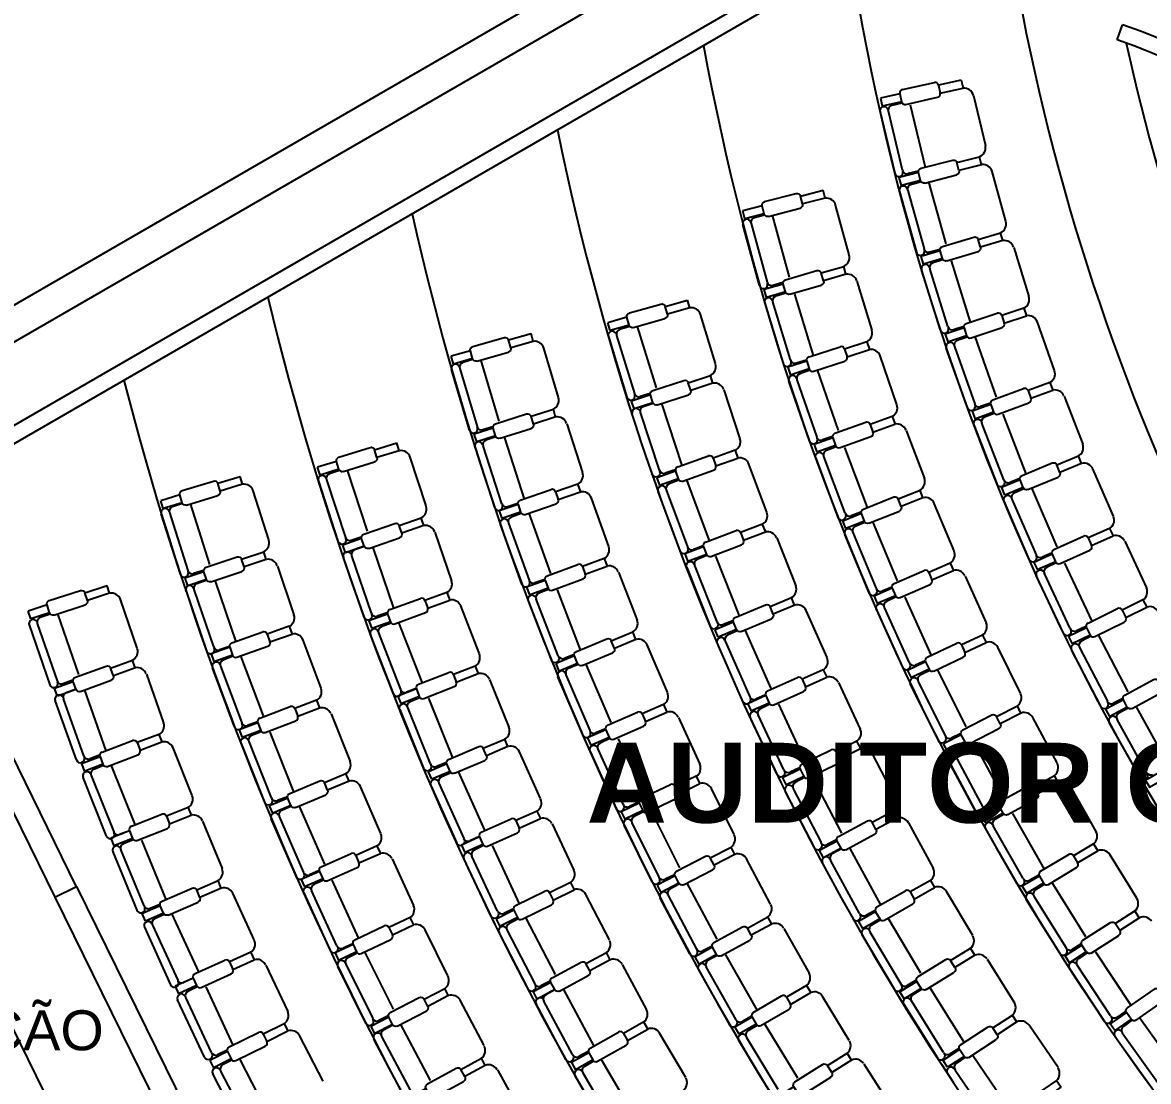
# Model space of a CAD drawing. Header units: millimetres. Extents: x 261 to 423, y 98 to 222.
# Drawn here: x 374.65 to 381.71, y 197.39 to 204.02 of the extents above; entities that cross this region are included whole.
import ezdxf

# ---------------------------------------------------------------- set-up
doc = ezdxf.new("R2010")
doc.units = ezdxf.units.MM
for name, color, linetype in [('Cotas', 1, 'Continuous'), ('Escaleras', 4, 'Continuous'), ('Letreros', 2, 'Continuous'), ('MUEBLES', 8, 'Continuous'), ('Muro-Alto', 6, 'Continuous'), ('MURO-BAJO', 3, 'Continuous')]:
    doc.layers.add(name, color=color, linetype=linetype)
doc.styles.add('Arial-Bold', font='arialbd.ttf')
doc.styles.get("Standard").update_dxf_attribs({"font": 'arial.ttf'})
doc.dimstyles.new('MUSEO', dxfattribs={"dimtxt": 0.35, "dimasz": 0.35, "dimexe": 0.18, "dimexo": 0.058, "dimgap": 0.09, "dimtad": 0, "dimzin": 0, "dimdsep": 46, "dimtxsty": 'Standard', "dimcen": 0.09, "dimclrd": 1, "dimclre": 1, "dimclrt": 2, "dimadec": 0, "dimazin": 0, "dimtm": 1e-09, "dimtfac": 1, "dimtofl": 0, "dimtmove": 0, "dimatfit": 3, "dimfxl": 1, "dimtolj": 1, "dimtzin": 0, "dimarcsym": 0})

# ---------------------------------------------------------------- blocks, each defined once
blk = doc.blocks.new('brazo')
for p, q in [((343.0286, 185.848), (343.0277, 185.7968)), ((343.1529, 185.8458), (343.0286, 185.848)), ((343.1529, 185.8458), (343.1521, 185.7946)), ((343.1753, 185.8674), (343.3801, 185.8639)), ((343.4016, 185.8415), (343.4007, 185.7903)), ((343.5479, 185.839), (343.4016, 185.8415)), ((343.5474, 185.839), (343.5475, 185.7877)), ((343.1521, 185.7946), (343.0269, 185.7968)), ((343.1736, 185.7723), (343.3784, 185.7688)), ((343.4007, 185.7903), (343.5475, 185.7878))]:
    blk.add_line(p, q)
for centre, start, end in [((343.1749, 185.8455), 89.00984, 179.00984), ((343.3797, 185.8419), 359.00984, 89.00984), ((343.174, 185.7943), 179.00984, 269.00984), ((343.3788, 185.7907), 269.00984, 359.00984)]:
    blk.add_arc(centre, 0.0219, start, end)
blk = doc.blocks.new('*D47')
at = {"layer": 'Cotas', "color": 1, "lineweight": -2}
for p, q in [((403.7089, 219.8337), (402.3052, 222.274)), ((402.0915, 221.9434), (383.2192, 211.0874)), ((363.158, 199.5474), (382.0303, 210.4035)), ((364.1686, 197.0887), (362.7649, 199.5289))]:
    blk.add_line(p, q, dxfattribs=at)
at = {"layer": 'Cotas', "color": 1}
for points in [[(402.0624, 221.994), (402.1206, 221.8929), (402.3949, 222.1179)], [(363.1289, 199.598), (363.1871, 199.4969), (362.8546, 199.3729)]]:
    blk.add_solid(points, dxfattribs=at)
at = {"layer": 'DefPoints', "color": 0}
for p in [(402.3949, 222.1179), (403.7378, 219.7834), (364.1975, 197.0384)]:
    blk.add_point(p, dxfattribs=at)
at = {"layer": 'Cotas', "color": 2, "insert": (382.6248, 210.7454), "char_height": 0.35, "attachment_point": 5, "rotation": 29.90908}
blk.add_mtext('\\A1;45.62', dxfattribs=at)
blk = doc.blocks.new('*D49')
at = {"layer": 'Cotas', "color": 1, "lineweight": -2}
for p, q in [((382.6442, 206.315), (381.4905, 208.3206)), ((381.2769, 207.9901), (377.8512, 206.0195)), ((373.2155, 203.3528), (376.6412, 205.3234)), ((373.9761, 201.3287), (372.8223, 203.3343))]:
    blk.add_line(p, q, dxfattribs=at)
at = {"layer": 'Cotas', "color": 1}
for points in [[(381.2478, 208.0406), (381.306, 207.9395), (381.5803, 208.1646)], [(373.1864, 203.4034), (373.2446, 203.3023), (372.9121, 203.1783)]]:
    blk.add_solid(points, dxfattribs=at)
at = {"layer": 'DefPoints', "color": 0}
for p in [(381.5803, 208.1646), (382.6732, 206.2647), (374.005, 201.2784)]:
    blk.add_point(p, dxfattribs=at)
at = {"layer": 'Cotas', "color": 2, "insert": (377.2462, 205.6714), "char_height": 0.35, "attachment_point": 5, "rotation": 29.90908}
blk.add_mtext('\\A1;10.00', dxfattribs=at)

msp = doc.modelspace()

# ---------------------------------------------------------------- linework, layer by layer
for p, q in [((382.6016, 206.0022), (374.2191, 201.1626)), ((382.4673, 206.0401), (374.2534, 201.2979))]:
    msp.add_line(p, q)
at = {"layer": 'Escaleras'}
for radius, start, end in [(13.9429, 187.44161, 220.4409), (14.9429, 189.02553, 223.4908), (13.3429, 192.38841, 220.1281), (15.9429, 190.39707, 222.11913), (16.9429, 191.59705, 220.91904), (17.9429, 192.65628, 219.85971), (18.9429, 193.59851, 218.91739), (19.9429, 194.44236, 218.07346)]:
    msp.add_arc((394.6016, 206.7541), radius, start, end, dxfattribs=at)
at = {"layer": 'MUEBLES'}
for p, q in [((380.6125, 203.5626), (380.6867, 203.2494)), ((380.0275, 203.4616), (380.1188, 203.0763)), ((380.1667, 203.0961), (380.079, 203.4663)), ((380.1637, 203.5162), (380.0997, 203.5007)), ((380.216, 203.5051), (380.3086, 203.1141)), ((380.266, 203.0896), (380.2019, 203.0744)), ((380.8156, 202.7772), (380.7287, 203.0871)), ((380.1996, 202.969), (380.3024, 202.6027)), ((380.2832, 203.0228), (380.2198, 203.005)), ((380.441, 202.6352), (380.3325, 203.0221)), ((380.148, 202.9631), (380.254, 202.5816)), ((379.8337, 202.5666), (379.7483, 202.877)), ((379.2721, 202.3742), (379.167, 202.756)), ((379.2186, 202.7616), (379.3195, 202.3948)), ((379.3025, 202.815), (379.239, 202.7975)), ((379.4583, 202.4266), (379.3517, 202.814)), ((380.4007, 202.6002), (380.3372, 202.5827)), ((380.8644, 202.6118), (380.9596, 202.3043)), ((380.4511, 202.1163), (380.3386, 202.4797)), ((380.4198, 202.5352), (380.357, 202.5154)), ((380.4727, 202.5277), (380.5915, 202.1439)), ((379.8816, 202.401), (379.9753, 202.0931)), ((380.4046, 202.0933), (380.2866, 202.4712)), ((379.4178, 202.3917), (379.3542, 202.3746)), ((379.3041, 202.2636), (379.4194, 201.8847)), ((379.4659, 201.9076), (379.3552, 202.2715)), ((379.4367, 202.3266), (379.3738, 202.3071)), ((379.4896, 202.3188), (379.6065, 201.9344)), ((378.9963, 201.8845), (378.9016, 202.1922)), ((381.1201, 201.8419), (381.0124, 202.1452)), ((378.3242, 202.0537), (378.4398, 201.6749)), ((378.3756, 202.0608), (378.4875, 201.6973)), ((378.4579, 202.1168), (378.395, 202.0974)), ((378.6253, 201.7333), (378.5071, 202.1172)), ((380.5506, 202.1165), (380.4877, 202.097)), ((380.5724, 202.051), (380.5103, 202.029)), ((380.7559, 201.675), (380.6215, 202.0536)), ((378.0122, 201.6732), (377.92, 201.9815)), ((380.5739, 201.6092), (380.4415, 201.9823)), ((380.4925, 201.9917), (380.6198, 201.6332)), ((377.4757, 201.9097), (377.4126, 201.8909)), ((377.6401, 201.5249), (377.5249, 201.9098)), ((379.5655, 201.9072), (379.5025, 201.8881)), ((380.1324, 201.6289), (380.0273, 201.9331)), ((377.455, 201.4683), (377.3415, 201.8477)), ((377.393, 201.8545), (377.502, 201.49)), ((379.5864, 201.8427), (379.5242, 201.8212)), ((379.7668, 201.4651), (379.6356, 201.8449)), ((379.5843, 201.4009), (379.455, 201.7751)), ((379.5061, 201.784), (379.6303, 201.4245)), ((378.5859, 201.6972), (378.5229, 201.6781)), ((379.0486, 201.7198), (379.1489, 201.4139)), ((378.6054, 201.6358), (378.5429, 201.615)), ((378.6584, 201.6291), (378.7836, 201.2474)), ((380.718, 201.6373), (380.6558, 201.6155)), ((381.1801, 201.6803), (381.2964, 201.3802)), ((378.6437, 201.2175), (378.5252, 201.5789)), ((380.7419, 201.573), (380.6806, 201.5489)), ((380.7952, 201.5691), (380.9404, 201.1945)), ((377.6003, 201.4891), (377.5371, 201.4706)), ((378.0636, 201.5084), (378.1629, 201.2022)), ((380.6144, 201.5003), (380.7575, 201.131)), ((380.8022, 201.1573), (380.6648, 201.512)), ((377.6201, 201.4258), (377.5575, 201.4051)), ((377.6731, 201.4189), (377.7971, 201.0368)), ((379.7286, 201.4277), (379.6662, 201.4066)), ((380.1908, 201.4667), (380.3041, 201.1654)), ((377.4887, 201.3603), (377.6109, 200.9836)), ((377.6571, 201.0073), (377.5397, 201.3691)), ((379.7516, 201.3639), (379.69, 201.3404)), ((379.8048, 201.3595), (379.9462, 200.9834)), ((377.1826, 200.9934), (377.0819, 201.299)), ((379.6233, 201.2925), (379.7626, 200.9218)), ((379.8076, 200.9476), (379.6738, 201.3037)), ((376.6398, 201.215), (376.5772, 201.1944)), ((376.8147, 200.8348), (376.689, 201.2164)), ((378.7432, 201.2193), (378.6806, 201.1988)), ((379.3172, 200.9542), (379.2044, 201.2557)), ((381.4887, 200.93), (381.3602, 201.2251)), ((376.5073, 201.1493), (376.6303, 200.7729)), ((376.5586, 201.1574), (376.6776, 200.7962)), ((378.766, 201.1542), (378.7043, 201.1312)), ((378.9558, 200.7813), (378.8151, 201.1576)), ((380.9015, 201.1644), (380.8401, 201.1406)), ((376.1966, 200.7812), (376.0989, 201.0879)), ((378.775, 200.7124), (378.6363, 201.0834)), ((378.6872, 201.0935), (378.8204, 200.7372)), ((380.9277, 201.1006), (380.8673, 201.0743)), ((381.137, 200.7382), (380.9766, 201.1066)), ((375.656, 201.0083), (375.5933, 200.9884)), ((375.8271, 200.6264), (375.7052, 201.0092)), ((377.7566, 201.0089), (377.6939, 200.9885)), ((378.3271, 200.7403), (378.2176, 201.0429)), ((380.4905, 200.7122), (380.3661, 201.0091)), ((380.8019, 201.023), (380.9591, 200.6595)), ((380.8522, 201.0358), (381.0041, 200.6871)), ((375.643, 200.5666), (375.5229, 200.944)), ((375.5742, 200.9516), (375.6896, 200.5891)), ((377.7781, 200.9461), (377.7162, 200.9237)), ((377.964, 200.5712), (377.8272, 200.9489)), ((379.907, 200.9537), (379.8453, 200.9305)), ((377.7825, 200.5042), (377.6477, 200.8766)), ((377.6986, 200.8862), (377.8281, 200.5285)), ((379.932, 200.8907), (379.8713, 200.8652)), ((380.1362, 200.5254), (379.9809, 200.8959)), ((376.776, 200.798), (376.7133, 200.7777)), ((377.2378, 200.8291), (377.342, 200.5246)), ((379.3793, 200.793), (379.4981, 200.4939)), ((379.9582, 200.4495), (379.8051, 200.8148)), ((379.8556, 200.8269), (380.0026, 200.4761)), ((376.7956, 200.7394), (376.7335, 200.7177)), ((376.8488, 200.7334), (376.9789, 200.3533)), ((378.9186, 200.7429), (378.8568, 200.7202)), ((381.5596, 200.7728), (381.6959, 200.4813)), ((376.7936, 200.2971), (376.6644, 200.6714)), ((376.8394, 200.3216), (376.7162, 200.6814)), ((378.942, 200.6821), (378.881, 200.6574)), ((378.9954, 200.6787), (379.1437, 200.3053)), ((381.1018, 200.6979), (381.0413, 200.672)), ((375.788, 200.59), (375.7251, 200.5703)), ((376.2506, 200.6171), (376.3544, 200.3124)), ((378.3878, 200.5787), (378.5043, 200.2787)), ((378.8151, 200.6083), (378.9613, 200.2403)), ((379.0058, 200.2669), (378.8654, 200.6204)), ((381.2179, 200.2255), (381.0568, 200.5701)), ((381.1297, 200.6362), (381.0702, 200.608)), ((381.1831, 200.636), (381.3532, 200.272)), ((375.8084, 200.528), (375.7462, 200.5065)), ((375.8615, 200.522), (375.9911, 200.1417)), ((377.9264, 200.5332), (377.8643, 200.5111)), ((380.5593, 200.5541), (380.6916, 200.2607)), ((381.175, 200.1963), (381.0064, 200.5546)), ((375.678, 200.4606), (375.8057, 200.0858)), ((375.8515, 200.1102), (375.7288, 200.4702)), ((377.9497, 200.4711), (377.8884, 200.4469)), ((378.003, 200.4672), (378.1485, 200.0927)), ((380.1005, 200.4856), (380.0396, 200.4605)), ((375.3729, 200.1032), (375.2673, 200.4073)), ((377.5163, 200.0672), (377.3996, 200.3671)), ((377.8222, 200.3982), (377.9656, 200.0291)), ((378.0103, 200.0554), (377.8726, 200.41)), ((380.2101, 200.0116), (380.0538, 200.3583)), ((380.1275, 200.4234), (380.0676, 200.396)), ((380.1809, 200.4224), (380.3461, 200.0562)), ((374.8266, 200.3163), (374.7644, 200.2947)), ((375.0075, 199.9389), (374.8758, 200.3185)), ((376.9389, 200.3247), (376.8766, 200.3034)), ((379.6942, 200.0454), (379.5632, 200.3394)), ((380.0041, 200.3439), (380.1669, 199.9829)), ((374.6953, 200.2485), (374.8241, 199.8741)), ((374.7464, 200.2575), (374.8711, 199.8981)), ((376.9625, 200.26), (376.9012, 200.2361)), ((377.1572, 199.8895), (377.0116, 200.264)), ((379.105, 200.2748), (379.0438, 200.2505)), ((379.3441, 199.8506), (379.1806, 200.2176)), ((381.3165, 200.2393), (381.2568, 200.2114)), ((376.5243, 199.8524), (376.4112, 200.1538)), ((376.9773, 199.8183), (376.8338, 200.1874)), ((376.8845, 200.1982), (377.0224, 199.8437)), ((379.0568, 200.1458), (379.2116, 199.7984)), ((379.1318, 200.2112), (379.0717, 200.1844)), ((381.3469, 200.1775), (381.2885, 200.1471)), ((381.5802, 199.83), (381.3953, 200.1867)), ((375.9509, 200.1132), (375.8886, 200.0919)), ((378.6945, 199.8268), (378.5679, 200.1228)), ((380.9067, 199.8204), (380.7635, 200.1087)), ((381.4089, 199.7399), (381.2267, 200.0915)), ((381.276, 200.1077), (381.451, 199.77)), ((375.9729, 200.0518), (375.9113, 200.0286)), ((376.1632, 199.679), (376.022, 200.0552)), ((378.1096, 200.0626), (378.0482, 200.0387)), ((378.3415, 199.6373), (378.1835, 200.0067)), ((380.3089, 200.024), (380.2488, 199.9969)), ((375.4303, 199.9395), (375.5378, 199.6361)), ((375.9825, 199.61), (375.8433, 199.9807)), ((375.8942, 199.9909), (376.0278, 199.6348)), ((378.0587, 199.9368), (378.2083, 199.5871)), ((378.1347, 200.0011), (378.0741, 199.9752)), ((380.3379, 199.9627), (380.2789, 199.9334)), ((380.5651, 199.6112), (380.3864, 199.9711)), ((374.9694, 199.9015), (374.907, 199.8802)), ((377.5801, 199.9063), (377.7009, 199.6079)), ((378.1641, 199.5602), (378.0084, 199.9243)), ((379.766, 199.8881), (379.9023, 199.5965)), ((380.3923, 199.5241), (380.2162, 199.8788)), ((380.2657, 199.8942), (380.4349, 199.5535)), ((374.9891, 199.8451), (374.9272, 199.8228)), ((375.0423, 199.8397), (375.1765, 199.461)), ((377.1205, 199.8507), (377.059, 199.8271)), ((377.1436, 199.7924), (377.0827, 199.7674)), ((379.3093, 199.8101), (379.249, 199.7836)), ((374.9918, 199.4029), (374.8586, 199.7758)), ((375.0373, 199.4278), (374.9103, 199.7863)), ((377.2101, 199.3777), (377.0674, 199.7303)), ((377.1969, 199.7894), (377.3477, 199.417)), ((379.336, 199.7515), (379.2765, 199.7233)), ((379.3895, 199.7512), (379.5596, 199.3872)), ((381.5478, 199.7875), (381.4892, 199.7575)), ((381.5803, 199.7279), (381.5229, 199.6957)), ((381.6336, 199.7313), (381.8283, 199.3799)), ((376.5867, 199.6913), (376.7058, 199.3923)), ((377.0172, 199.7178), (377.1658, 199.3508)), ((378.7642, 199.6689), (378.8976, 199.376)), ((379.3814, 199.3116), (379.2128, 199.6699)), ((379.4243, 199.3408), (379.2632, 199.6854)), ((381.136, 199.385), (380.9837, 199.6685)), ((381.6965, 199.3243), (381.5122, 199.657)), ((376.126, 199.6406), (376.0642, 199.6178)), ((376.1495, 199.5798), (376.0885, 199.5551)), ((378.3061, 199.5973), (378.2454, 199.5717)), ((381.6557, 199.2922), (381.4629, 199.6381)), ((376.2138, 199.1647), (376.073, 199.5181)), ((376.2029, 199.5765), (376.3516, 199.2033)), ((378.3329, 199.5366), (378.2731, 199.509)), ((378.3863, 199.5358), (378.5528, 199.1702)), ((380.532, 199.5693), (380.4728, 199.5403)), ((380.5629, 199.5089), (380.5049, 199.4778)), ((380.8013, 199.1649), (380.6111, 199.5189)), ((373.7153, 199.5029), (376.0278, 194.8021)), ((375.7168, 199.1805), (375.597, 199.4792)), ((376.0227, 199.5059), (376.1693, 199.138)), ((377.8999, 199.1607), (377.767, 199.4538)), ((378.2098, 199.4567), (378.3739, 199.0963)), ((378.417, 199.125), (378.2594, 199.4712)), ((380.1245, 199.1603), (379.9764, 199.4461)), ((380.493, 199.4381), (380.673, 199.103)), ((375.1367, 199.432), (375.0746, 199.41)), ((375.1611, 199.3675), (375.0999, 199.3429)), ((375.3596, 198.9991), (375.2101, 199.372)), ((377.3093, 199.3862), (377.2482, 199.3615)), ((380.6313, 199.0724), (380.4439, 199.4212)), ((375.0837, 199.3049), (375.2253, 198.9519)), ((377.3364, 199.3229), (377.2765, 199.2957)), ((377.5511, 198.9636), (377.3852, 199.3296)), ((379.5228, 199.3545), (379.4632, 199.3267)), ((379.7865, 198.9452), (379.6016, 199.3019)), ((375.1805, 198.926), (375.0331, 199.2935)), ((376.8989, 198.9415), (376.7706, 199.2367)), ((377.2118, 199.2434), (377.3744, 198.8823)), ((377.2619, 199.2569), (377.4189, 198.9105)), ((379.5533, 199.2927), (379.4948, 199.2624)), ((381.2196, 199.2342), (381.3795, 198.9548)), ((376.313, 199.1727), (376.2518, 199.1484)), ((379.113, 198.9356), (378.9699, 199.2239)), ((379.6153, 198.8552), (379.433, 199.2067)), ((379.4823, 199.2229), (379.6574, 198.8852)), ((376.3381, 199.1125), (376.2777, 199.0863)), ((376.5471, 198.75), (376.387, 199.1185)), ((378.5157, 199.1378), (378.4558, 199.1105)), ((378.7714, 198.7264), (378.5927, 199.0863)), ((380.7695, 199.1219), (380.7113, 199.0911)), ((375.782, 199.0199), (375.9044, 198.7222)), ((376.3701, 198.6718), (376.2123, 199.035)), ((376.2625, 199.0478), (376.4141, 198.6989)), ((378.5442, 199.0779), (378.4853, 199.0486)), ((380.8024, 199.0626), (380.7454, 199.0296)), ((380.8557, 199.0668), (381.0552, 198.718)), ((375.3233, 198.9599), (375.2621, 198.9357)), ((377.9723, 199.0033), (378.1086, 198.7117)), ((378.5986, 198.6394), (378.4225, 198.9941)), ((378.4721, 199.0094), (378.6412, 198.6687)), ((380.2058, 199.0082), (380.3594, 198.7253)), ((380.6872, 198.9716), (380.8839, 198.6279)), ((380.9242, 198.6606), (380.7353, 198.9907)), ((375.3461, 198.9037), (375.2853, 198.8784)), ((375.3995, 198.901), (375.5522, 198.5293)), ((377.5165, 198.9229), (377.4564, 198.896)), ((379.7542, 198.9027), (379.6955, 198.8727)), ((375.2201, 198.8285), (375.3706, 198.4622)), ((375.4148, 198.4893), (375.2702, 198.8412)), ((377.5424, 198.8667), (377.4829, 198.8385)), ((377.5958, 198.8664), (377.766, 198.5025)), ((379.7849, 198.8459), (379.7271, 198.8142)), ((379.8382, 198.8489), (380.0299, 198.4958)), ((381.6359, 198.5372), (381.4657, 198.8104)), ((376.9694, 198.7838), (377.1036, 198.4912)), ((377.5877, 198.4268), (377.4191, 198.7851)), ((377.6306, 198.456), (377.4695, 198.8006)), ((379.3411, 198.4993), (379.1899, 198.7834)), ((379.8976, 198.4413), (379.7161, 198.7756)), ((376.5119, 198.7098), (376.4514, 198.6838)), ((378.7383, 198.6845), (378.6792, 198.6555)), ((381.0213, 198.6824), (380.9641, 198.6497)), ((376.5385, 198.6502), (376.4788, 198.6224)), ((376.5919, 198.6496), (376.7595, 198.2844)), ((378.7685, 198.6254), (378.7104, 198.5944)), ((379.0056, 198.2805), (378.8167, 198.6351)), ((381.0561, 198.6242), (381.0002, 198.5894)), ((381.3159, 198.2962), (381.1035, 198.6372)), ((376.1057, 198.2759), (375.9713, 198.5684)), ((376.4156, 198.5699), (376.5808, 198.21)), ((376.6238, 198.2389), (376.4652, 198.5846)), ((378.3308, 198.2755), (378.1827, 198.5613)), ((378.8353, 198.1886), (378.6492, 198.5381)), ((378.6983, 198.5549), (378.8771, 198.2191)), ((380.6074, 198.3033), (380.4424, 198.5796)), ((381.1523, 198.1929), (380.9429, 198.529)), ((380.9908, 198.5491), (381.1919, 198.2262)), ((375.5139, 198.4984), (375.453, 198.4734)), ((377.7292, 198.4698), (377.6695, 198.4419)), ((379.9952, 198.461), (379.9373, 198.4295)), ((375.5414, 198.4352), (375.4816, 198.4077)), ((375.7579, 198.0771), (375.5901, 198.4421)), ((377.7596, 198.4079), (377.7012, 198.3776)), ((377.9929, 198.0604), (377.808, 198.4171)), ((380.0293, 198.4011), (379.9728, 198.3673)), ((380.283, 198.0683), (380.077, 198.4132)), ((375.4172, 198.355), (375.5817, 197.9948)), ((375.4672, 198.3689), (375.6261, 198.0233)), ((377.3194, 198.0509), (377.1763, 198.3392)), ((377.8216, 197.9704), (377.6394, 198.322)), ((377.6887, 198.3382), (377.8637, 198.0005)), ((379.424, 198.3479), (379.5818, 198.0674)), ((379.9627, 198.3272), (380.1577, 198.0006)), ((376.7225, 198.252), (376.6626, 198.2245)), ((380.1175, 197.9681), (379.9145, 198.308)), ((381.287, 198.2512), (381.2309, 198.2167)), ((376.7506, 198.1931), (376.6916, 198.1638)), ((376.9778, 197.8417), (376.7991, 198.2015)), ((378.9737, 198.2376), (378.9154, 198.207)), ((379.0055, 198.1794), (378.9483, 198.1468)), ((379.0588, 198.1832), (379.2558, 197.833)), ((381.3236, 198.1942), (381.2689, 198.1576)), ((381.3766, 198.2017), (381.598, 197.8665)), ((376.1787, 198.1185), (376.315, 197.8269)), ((376.805, 197.7546), (376.6289, 198.1093)), ((376.6784, 198.1246), (376.8476, 197.7839)), ((378.4118, 198.1228), (378.5635, 197.839)), ((379.1243, 197.7765), (378.9379, 198.108)), ((380.6975, 198.1559), (380.8681, 197.8829)), ((381.4709, 197.8008), (381.2612, 198.1181)), ((375.7236, 198.0361), (375.6636, 198.0089)), ((378.8896, 198.0893), (379.0838, 197.7442)), ((381.2145, 198.096), (381.4328, 197.7656)), ((375.7487, 197.9819), (375.6892, 197.9537)), ((375.8022, 197.9817), (375.9723, 197.6177)), ((377.9605, 198.0179), (377.9019, 197.9879)), ((377.9898, 197.9634), (377.9319, 197.932)), ((378.0432, 197.966), (378.2326, 197.6116)), ((380.2533, 198.0239), (380.1966, 197.9904)), ((380.2873, 197.9682), (380.2317, 197.933)), ((380.3404, 197.9744), (380.5534, 197.6337)), ((375.7941, 197.542), (375.6255, 197.9003)), ((375.837, 197.5712), (375.6759, 197.9158)), ((377.5465, 197.6139), (377.3961, 197.8984)), ((378.1, 197.558), (377.9206, 197.8934)), ((379.8339, 197.647), (379.6668, 197.922)), ((380.4247, 197.5712), (380.223, 197.8937)), ((378.0587, 197.5265), (377.8711, 197.8753)), ((380.1757, 197.8728), (380.3856, 197.537)), ((381.5664, 197.8288), (381.5115, 197.7925)), ((376.9447, 197.7997), (376.8855, 197.7707)), ((377.2103, 197.396), (377.0225, 197.7512)), ((379.2216, 197.7976), (379.1642, 197.7653)), ((379.5113, 197.4095), (379.3027, 197.7528)), ((381.6049, 197.7729), (381.5513, 197.7346)), ((381.8852, 197.4622), (381.6514, 197.7889)), ((376.5372, 197.3908), (376.3891, 197.6765)), ((376.9742, 197.7416), (376.916, 197.7108)), ((378.8088, 197.4153), (378.6456, 197.6927)), ((379.2551, 197.7403), (379.1988, 197.7061)), ((381.1416, 197.4769), (380.9599, 197.7426)), ((381.5445, 197.6938), (381.7659, 197.3844)), ((377.0398, 197.3046), (376.8547, 197.6547)), ((376.9038, 197.6713), (377.0816, 197.335)), ((379.3466, 197.308), (379.1409, 197.6464)), ((379.189, 197.6659), (379.3865, 197.3409)), ((381.7285, 197.3487), (381.4981, 197.6707)), ((375.9355, 197.585), (375.8759, 197.5571)), ((378.1976, 197.577), (378.1396, 197.546)), ((380.5208, 197.5968), (380.465, 197.5619)), ((380.5586, 197.5391), (380.5042, 197.5019)), ((380.8322, 197.2225), (380.6054, 197.5541)), ((375.966, 197.5231), (375.9075, 197.4928)), ((376.1992, 197.1757), (376.0143, 197.5324)), ((378.2314, 197.5169), (378.1746, 197.4835)), ((378.4829, 197.1824), (378.2792, 197.5287)), ((379.9253, 197.5005), (380.0987, 197.2294)), ((376.028, 197.0856), (375.8457, 197.4372)), ((375.895, 197.4534), (376.0701, 197.1157)), ((377.6288, 197.4619), (377.7849, 197.1805)), ((378.3167, 197.0833), (378.1159, 197.4246)), ((378.1642, 197.4434), (378.3572, 197.1156)), ((380.4966, 197.4613), (380.7112, 197.1473))]:
    msp.add_line(p, q, dxfattribs=at)
for centre, radius, start, end in [((380.5516, 203.5487), 0.0616, 14.79357, 93.96265), ((380.0519, 203.4675), 0.0262, 13.62895, 193.62895), ((380.1066, 203.4722), 0.0293, 103.62895, 193.62895), ((380.6265, 203.2364), 0.0616, 292.99464, 12.16373), ((380.6697, 203.0692), 0.0616, 16.84128, 96.01036), ((380.1443, 203.0823), 0.0262, 193.32835, 13.32835), ((380.1951, 203.1029), 0.0293, 193.32835, 283.32835), ((380.1733, 202.9702), 0.0262, 15.67666, 195.67666), ((380.2277, 202.9769), 0.0293, 105.67666, 195.67666), ((379.6893, 202.8594), 0.0616, 16.54946, 95.71854), ((379.1923, 202.7629), 0.0262, 15.38484, 195.38484), ((379.2468, 202.7693), 0.0293, 105.38484, 195.38484), ((380.7557, 202.7598), 0.0616, 295.04235, 14.21143), ((380.8047, 202.5939), 0.0616, 18.66141, 97.8305), ((379.7737, 202.5496), 0.0616, 294.75053, 13.91962), ((380.2793, 202.5885), 0.0262, 195.37605, 15.37605), ((380.3294, 202.6109), 0.0293, 195.37605, 285.37605), ((380.3116, 202.4791), 0.0262, 17.49679, 197.49679), ((380.3658, 202.4875), 0.0293, 107.49679, 197.49679), ((379.8218, 202.3834), 0.0616, 18.38642, 97.5555), ((379.2964, 202.3807), 0.0262, 195.08424, 15.08424), ((379.3466, 202.4029), 0.0293, 195.08424, 285.08424), ((379.3282, 202.271), 0.0262, 17.2218, 197.2218), ((379.3824, 202.2792), 0.0293, 107.2218, 197.2218), ((380.9004, 202.2873), 0.0616, 296.86249, 16.03157), ((378.8431, 202.1728), 0.0616, 18.27788, 97.44696), ((380.9548, 202.1234), 0.0616, 20.70912, 99.8782), ((378.3493, 202.0614), 0.0262, 17.11326, 197.11326), ((378.4036, 202.0694), 0.0293, 107.11326, 197.11326), ((379.9161, 202.0764), 0.0616, 296.58749, 15.75657), ((380.4297, 202.101), 0.0262, 197.19619, 17.19619), ((380.4791, 202.125), 0.0293, 197.19619, 287.19619), ((377.8614, 201.9627), 0.0616, 17.81599, 96.98507), ((380.4662, 201.9911), 0.0262, 19.5445, 199.5445), ((380.5201, 202.0014), 0.0293, 109.5445, 199.5445), ((379.4939, 201.9161), 0.0293, 196.92119, 286.92119), ((379.9695, 201.9119), 0.0616, 20.22337, 99.39246), ((377.3666, 201.8552), 0.0262, 16.65137, 196.65137), ((377.421, 201.8628), 0.0293, 106.65137, 196.65137), ((378.9368, 201.8657), 0.0616, 296.47895, 15.64804), ((379.4444, 201.8923), 0.0262, 196.92119, 16.92119), ((381.0615, 201.8205), 0.0616, 298.91019, 18.07928), ((379.4797, 201.7837), 0.0262, 19.05875, 199.05875), ((379.5337, 201.7936), 0.0293, 109.05875, 199.05875), ((378.5144, 201.7061), 0.0293, 196.81266, 286.81266), ((378.9892, 201.7009), 0.0616, 19.61924, 98.78833), ((381.1217, 201.6583), 0.0616, 22.64994, 101.81902), ((377.9526, 201.6548), 0.0616, 296.01706, 15.18614), ((378.4648, 201.6825), 0.0262, 196.81266, 16.81266), ((380.0736, 201.608), 0.0616, 298.42445, 17.59353), ((380.5977, 201.6175), 0.0262, 199.2439, 19.2439), ((380.6462, 201.6432), 0.0293, 199.2439, 289.2439), ((378.4981, 201.5779), 0.0262, 18.45462, 198.45462), ((378.5522, 201.5872), 0.0293, 108.45462, 198.45462), ((377.5289, 201.4987), 0.0293, 196.35076, 286.35076), ((378.0041, 201.4896), 0.0616, 19.44185, 98.61094), ((380.1322, 201.4453), 0.0616, 22.06033, 101.22941), ((380.6378, 201.5095), 0.0262, 21.48532, 201.48532), ((380.6913, 201.5217), 0.0293, 111.48532, 201.48532), ((377.4792, 201.4754), 0.0262, 196.35076, 16.35076), ((379.0901, 201.396), 0.0616, 297.82032, 16.9894), ((379.6081, 201.409), 0.0262, 198.75815, 18.75815), ((379.6568, 201.4343), 0.0293, 198.75815, 288.75815), ((377.5126, 201.3682), 0.0262, 18.27724, 198.27724), ((377.5667, 201.3773), 0.0293, 108.27724, 198.27724), ((381.2385, 201.3591), 0.0616, 300.85101, 20.0201), ((377.0238, 201.2786), 0.0616, 19.40233, 98.57141), ((379.1472, 201.233), 0.0616, 21.66695, 100.83603), ((379.6468, 201.3015), 0.0262, 20.89571, 200.89571), ((379.7005, 201.3131), 0.0293, 110.89571, 200.89571), ((378.104, 201.1844), 0.0616, 297.64293, 16.81201), ((378.6225, 201.2018), 0.0262, 198.15402, 18.15402), ((378.6715, 201.2266), 0.0293, 198.15402, 288.15402), ((381.3042, 201.1994), 0.0616, 24.69765, 103.86673), ((376.5322, 201.1575), 0.0262, 18.23771, 198.23771), ((376.5864, 201.1666), 0.0293, 108.23771, 198.23771), ((378.7146, 201.1038), 0.0293, 110.50233, 200.50233), ((380.246, 201.1449), 0.0616, 300.2614, 19.43049), ((380.7819, 201.1405), 0.0262, 201.18472, 21.18472), ((380.8295, 201.1679), 0.0293, 201.18472, 291.18472), ((376.0407, 201.068), 0.0616, 18.82145, 97.99053), ((378.1601, 201.0208), 0.0616, 21.06772, 100.23681), ((378.6608, 201.0925), 0.0262, 20.50233, 200.50233), ((380.879, 201.0475), 0.0293, 113.53303, 203.53303), ((377.1235, 200.9733), 0.0616, 297.6034, 16.77248), ((377.6358, 200.9917), 0.0262, 197.97663, 17.97663), ((377.6849, 201.0164), 0.0293, 197.97663, 287.97663), ((380.3099, 200.9842), 0.0616, 23.89729, 103.06637), ((380.826, 201.0334), 0.0262, 23.53303, 203.53303), ((375.5479, 200.9519), 0.0262, 17.65683, 197.65683), ((375.6021, 200.9605), 0.0293, 107.65683, 197.65683), ((377.7261, 200.8961), 0.0293, 109.90311, 199.90311), ((379.2589, 200.9319), 0.0616, 299.86802, 19.0371), ((379.7871, 200.9311), 0.0262, 200.59511, 20.59511), ((379.835, 200.9579), 0.0293, 200.59511, 290.59511), ((381.4317, 200.9046), 0.0616, 302.89872, 22.0678), ((377.1786, 200.8094), 0.0616, 20.36895, 99.53803), ((377.6723, 200.8855), 0.0262, 19.90311, 199.90311), ((379.8293, 200.8249), 0.0262, 22.73267, 202.73267), ((379.8826, 200.8382), 0.0293, 112.73267, 202.73267), ((376.1373, 200.7618), 0.0616, 297.02252, 16.19161), ((376.6552, 200.7809), 0.0262, 197.9371, 17.9371), ((376.7043, 200.8055), 0.0293, 197.9371, 287.9371), ((379.3211, 200.7705), 0.0616, 23.12872, 102.2978), ((381.5029, 200.7469), 0.0616, 26.51778, 105.68687), ((376.7431, 200.6901), 0.0293, 109.20433, 199.20433), ((378.2687, 200.7186), 0.0616, 299.2688, 18.43788), ((378.7986, 200.7211), 0.0262, 200.20172, 20.20172), ((378.8467, 200.7477), 0.0293, 200.20172, 290.20172), ((380.4332, 200.6876), 0.0616, 302.09836, 21.26745), ((376.1914, 200.5975), 0.0616, 20.27974, 99.44883), ((376.6891, 200.6801), 0.0262, 19.20433, 199.20433), ((378.8385, 200.6177), 0.0262, 21.9641, 201.9641), ((378.8919, 200.6303), 0.0293, 111.9641, 201.9641), ((380.9832, 200.6698), 0.0262, 203.23242, 23.23242), ((381.0298, 200.6989), 0.0293, 203.23242, 293.23242), ((375.6671, 200.5741), 0.0262, 197.35623, 17.35623), ((375.7164, 200.5982), 0.0293, 197.35623, 287.35623), ((378.3294, 200.5566), 0.0616, 22.69359, 101.86268), ((380.5022, 200.529), 0.0616, 25.73425, 104.90333), ((381.0301, 200.5659), 0.0262, 25.35316, 205.35316), ((381.0827, 200.5816), 0.0293, 115.35316, 205.35316), ((375.7557, 200.4788), 0.0293, 109.11512, 199.11512), ((377.2834, 200.5059), 0.0616, 298.57002, 17.73911), ((377.8062, 200.5127), 0.0262, 199.6025, 19.6025), ((377.8545, 200.5387), 0.0293, 199.6025, 289.6025), ((375.2096, 200.3859), 0.0616, 20.30637, 99.47546), ((375.7017, 200.4689), 0.0262, 19.11512, 199.11512), ((377.8456, 200.4075), 0.0262, 21.52897, 201.52897), ((377.8991, 200.4197), 0.0293, 111.52897, 201.52897), ((379.4405, 200.4723), 0.0616, 301.32979, 20.49887), ((379.9814, 200.4591), 0.0262, 202.43206, 22.43206), ((380.0284, 200.4875), 0.0293, 202.43206, 292.43206), ((381.6396, 200.4563), 0.0616, 304.71886, 23.88794), ((377.3427, 200.3437), 0.0616, 22.41665, 101.58574), ((379.5075, 200.3132), 0.0616, 25.17642, 104.3455), ((380.027, 200.3544), 0.0262, 24.56963, 204.56963), ((380.0798, 200.3694), 0.0293, 114.56963, 204.56963), ((381.7159, 200.3014), 0.0616, 28.56549, 107.73457), ((374.774, 200.267), 0.0293, 109.14176, 199.14176), ((376.2958, 200.2938), 0.0616, 298.48081, 17.6499), ((376.8184, 200.3056), 0.0262, 198.90372, 18.90372), ((376.8671, 200.3311), 0.0293, 198.90372, 288.90372), ((374.72, 200.2571), 0.0262, 19.14176, 199.14176), ((376.8582, 200.1969), 0.0262, 21.25204, 201.25204), ((376.9118, 200.2088), 0.0293, 111.25204, 201.25204), ((378.4465, 200.2576), 0.0616, 300.89467, 20.06375), ((378.9857, 200.2499), 0.0262, 201.66349, 21.66349), ((379.033, 200.2777), 0.0293, 201.66349, 291.66349), ((380.635, 200.2366), 0.0616, 303.93532, 23.1044), ((381.1988, 200.2074), 0.0262, 205.05256, 25.05256), ((381.2444, 200.2379), 0.0293, 205.05256, 295.05256), ((376.354, 200.131), 0.0616, 21.73803, 100.90712), ((378.5118, 200.0974), 0.0616, 24.31946, 103.48855), ((379.0306, 200.1432), 0.0262, 24.0118, 204.0118), ((379.0836, 200.1577), 0.0293, 114.0118, 204.0118), ((381.3019, 200.1212), 0.0293, 117.40087, 207.40087), ((375.3141, 200.0823), 0.0616, 298.50745, 17.67653), ((375.8305, 200.0943), 0.0262, 198.81452, 18.81452), ((375.8792, 200.1196), 0.0293, 198.81452, 288.81452), ((380.709, 200.0802), 0.0616, 27.5712, 106.74029), ((381.2499, 200.1036), 0.0262, 27.40087, 207.40087), ((375.8678, 199.9899), 0.0262, 20.57341, 200.57341), ((375.9215, 200.0012), 0.0293, 110.57341, 200.57341), ((377.4583, 200.044), 0.0616, 300.61773, 19.78681), ((377.99, 200.0386), 0.0262, 201.22837, 21.22837), ((378.0376, 200.066), 0.0293, 201.22837, 291.22837), ((379.6374, 200.0195), 0.0616, 303.37749, 22.54658), ((380.1907, 199.9937), 0.0262, 204.26902, 24.26902), ((380.2368, 200.0236), 0.0293, 204.26902, 294.26902), ((375.3713, 199.9192), 0.0616, 20.97171, 100.14079), ((377.5221, 199.8834), 0.0616, 23.50346, 102.67254), ((378.0325, 199.9346), 0.0262, 23.15484, 203.15484), ((378.0856, 199.9483), 0.0293, 113.15484, 203.15484), ((380.2919, 199.9072), 0.0293, 116.40658, 206.40658), ((374.8489, 199.8825), 0.0262, 198.84115, 18.84115), ((374.8976, 199.9079), 0.0293, 198.84115, 288.84115), ((379.7092, 199.8622), 0.0616, 26.51778, 105.68687), ((380.2396, 199.8905), 0.0262, 26.40658, 206.40658), ((374.8832, 199.7847), 0.0262, 19.80709, 199.80709), ((374.9371, 199.7953), 0.0293, 109.80709, 199.80709), ((376.4661, 199.83), 0.0616, 299.93911, 19.10819), ((377.0008, 199.8273), 0.0262, 200.95143, 20.95143), ((377.0485, 199.8545), 0.0293, 200.95143, 290.95143), ((378.6373, 199.8018), 0.0616, 302.52054, 21.68962), ((379.1909, 199.7809), 0.0262, 203.7112, 23.7112), ((379.2372, 199.8104), 0.0293, 203.7112, 293.7112), ((380.8511, 199.7922), 0.0616, 305.77228, 24.94136), ((376.5285, 199.6687), 0.0616, 23.19633, 102.36541), ((377.0404, 199.7274), 0.0262, 22.33884, 202.33884), ((377.0938, 199.7404), 0.0293, 112.33884, 202.33884), ((379.289, 199.6968), 0.0293, 115.35316, 205.35316), ((381.4313, 199.7514), 0.0262, 207.10027, 27.10027), ((381.4759, 199.7835), 0.0293, 207.10027, 297.10027), ((378.7072, 199.6436), 0.0616, 25.94533, 105.11442), ((379.2364, 199.6811), 0.0262, 25.35316, 205.35316), ((380.9301, 199.6383), 0.0616, 29.40816, 108.57724), ((381.4858, 199.6509), 0.0262, 29.28014, 209.28014), ((381.5372, 199.6702), 0.0293, 119.28014, 209.28014), ((375.4793, 199.6168), 0.0616, 299.17278, 18.34186), ((376.0061, 199.6187), 0.0262, 200.27281, 20.27281), ((376.0541, 199.6453), 0.0293, 200.27281, 290.27281), ((377.6434, 199.586), 0.0616, 301.70453, 20.87361), ((378.1873, 199.57), 0.0262, 202.85424, 22.85424), ((378.234, 199.5987), 0.0293, 202.85424, 292.85424), ((379.846, 199.5716), 0.0616, 304.71886, 23.88794), ((375.5403, 199.4552), 0.0616, 23.01941, 102.1885), ((376.046, 199.5153), 0.0262, 22.03171, 202.03171), ((376.0995, 199.528), 0.0293, 112.03171, 202.03171), ((378.2854, 199.4824), 0.0293, 114.78071, 204.78071), ((380.4149, 199.5352), 0.0262, 206.10598, 26.10598), ((380.4599, 199.5665), 0.0293, 206.10598, 296.10598), ((377.7114, 199.4273), 0.0616, 25.55116, 104.72025), ((378.2326, 199.4672), 0.0262, 24.78071, 204.78071), ((379.9223, 199.4166), 0.0616, 28.56549, 107.73457), ((380.467, 199.4336), 0.0262, 28.24354, 208.24354), ((380.5188, 199.452), 0.0293, 118.24354, 208.24354), ((375.0165, 199.4116), 0.0262, 199.50648, 19.50648), ((375.0649, 199.4376), 0.0293, 199.50648, 289.50648), ((376.6482, 199.3707), 0.0616, 301.3974, 20.56648), ((377.19, 199.3606), 0.0262, 202.03823, 22.03823), ((377.2372, 199.3887), 0.0293, 202.03823, 292.03823), ((378.841, 199.3516), 0.0616, 304.14641, 23.31549), ((381.0813, 199.355), 0.0616, 307.60923, 26.77832), ((375.0574, 199.3033), 0.0262, 21.85479, 201.85479), ((375.1108, 199.3158), 0.0293, 111.85479, 201.85479), ((379.4051, 199.3227), 0.0262, 205.05256, 25.05256), ((379.4508, 199.3532), 0.0293, 205.05256, 295.05256), ((381.6786, 199.3049), 0.0262, 208.97954, 28.97954), ((381.7221, 199.3384), 0.0293, 208.97954, 298.97954), ((376.7147, 199.211), 0.0616, 24.65462, 103.8237), ((377.2357, 199.2542), 0.0262, 24.38654, 204.38654), ((377.2885, 199.269), 0.0293, 114.38654, 204.38654), ((378.9153, 199.1954), 0.0616, 27.5712, 106.74029), ((379.4563, 199.2188), 0.0262, 27.40087, 207.40087), ((379.5083, 199.2364), 0.0293, 117.40087, 207.40087), ((381.1652, 199.2037), 0.0616, 31.24512, 110.4142), ((375.6591, 199.1568), 0.0616, 301.22048, 20.38957), ((376.1937, 199.1477), 0.0262, 201.7311, 21.7311), ((376.241, 199.1755), 0.0293, 201.7311, 291.7311), ((377.8433, 199.1344), 0.0616, 303.75224, 22.92132), ((380.0694, 199.1311), 0.0616, 306.76656, 25.93565), ((376.2894, 199.0595), 0.0293, 113.49, 203.49), ((378.3977, 199.1071), 0.0262, 204.48011, 24.48011), ((378.4437, 199.1372), 0.0293, 204.48011, 294.48011), ((380.6536, 199.0841), 0.0262, 207.94294, 27.94294), ((380.6976, 199.1169), 0.0293, 207.94294, 297.94294), ((375.7241, 198.9967), 0.0616, 23.80475, 102.97383), ((376.2363, 199.0454), 0.0262, 23.49, 203.49), ((377.9156, 198.9774), 0.0616, 26.51778, 105.68687), ((378.446, 199.0057), 0.0262, 26.40658, 206.40658), ((378.4983, 199.0224), 0.0293, 116.40658, 206.40658), ((380.1507, 198.9789), 0.0616, 29.96598, 109.13507), ((380.7601, 199.0043), 0.0293, 120.0805, 210.0805), ((375.2039, 198.9352), 0.0262, 201.55419, 21.55419), ((375.2513, 198.9629), 0.0293, 201.55419, 291.55419), ((380.709, 198.9843), 0.0262, 30.0805, 210.0805), ((381.3254, 198.9254), 0.0616, 309.44619, 28.61527), ((375.2966, 198.8514), 0.0293, 112.64013, 202.64013), ((376.8419, 198.9162), 0.0616, 302.85569, 22.02478), ((377.3983, 198.893), 0.0262, 204.08594, 24.08594), ((377.4444, 198.9227), 0.0293, 204.08594, 294.08594), ((379.0574, 198.9074), 0.0616, 305.77228, 24.94136), ((379.6377, 198.8666), 0.0262, 207.10027, 27.10027), ((379.6822, 198.8987), 0.0293, 207.10027, 297.10027), ((375.2433, 198.8382), 0.0262, 22.64013, 202.64013), ((376.9125, 198.7583), 0.0616, 26.11291, 105.28199), ((377.4428, 198.7963), 0.0262, 25.35316, 205.35316), ((377.4954, 198.812), 0.0293, 115.35316, 205.35316), ((379.1361, 198.7534), 0.0616, 29.19707, 108.36616), ((379.7412, 198.7886), 0.0293, 118.80137, 208.80137), ((381.4142, 198.7768), 0.0616, 33.08207, 112.25116), ((379.6897, 198.7697), 0.0262, 28.80137, 208.80137), ((375.847, 198.6999), 0.0616, 302.00582, 21.1749), ((376.3932, 198.6817), 0.0262, 203.18939, 23.18939), ((376.4398, 198.7107), 0.0293, 203.18939, 293.18939), ((378.0523, 198.6868), 0.0616, 304.71886, 23.88794), ((378.6212, 198.6504), 0.0262, 206.10598, 26.10598), ((378.6663, 198.6818), 0.0293, 206.10598, 296.10598), ((380.3047, 198.697), 0.0616, 308.16706, 27.33614), ((375.9159, 198.5415), 0.0616, 25.85245, 105.02154), ((376.4384, 198.5805), 0.0262, 24.94829, 204.94829), ((376.4911, 198.5959), 0.0293, 114.94829, 204.94829), ((378.1287, 198.5319), 0.0616, 28.56549, 107.73457), ((378.7241, 198.5686), 0.0293, 118.03245, 208.03245), ((380.3902, 198.547), 0.0616, 32.01369, 111.18277), ((380.9066, 198.641), 0.0262, 209.77989, 29.77989), ((380.9496, 198.6751), 0.0293, 209.77989, 299.77989), ((378.6723, 198.5504), 0.0262, 28.03245, 208.03245), ((380.9652, 198.5429), 0.0262, 31.91746, 211.91746), ((381.0156, 198.5645), 0.0293, 121.91746, 211.91746), ((381.5832, 198.5038), 0.0616, 311.28315, 30.45223), ((375.3948, 198.4722), 0.0262, 202.33952, 22.33952), ((375.4419, 198.5005), 0.0293, 202.33952, 292.33952), ((377.0472, 198.4667), 0.0616, 304.31398, 23.48307), ((377.6571, 198.4684), 0.0293, 205.05256, 295.05256), ((379.2863, 198.4695), 0.0616, 307.39815, 26.56723), ((375.441, 198.366), 0.0262, 24.68783, 204.68783), ((375.4938, 198.3811), 0.0293, 114.68783, 204.68783), ((377.6115, 198.4379), 0.0262, 205.05256, 25.05256), ((379.8796, 198.4221), 0.0262, 208.50076, 28.50076), ((379.9234, 198.4553), 0.0293, 208.50076, 298.50076), ((381.6767, 198.3582), 0.0616, 34.91903, 114.08812), ((377.1217, 198.3107), 0.0616, 27.5712, 106.74029), ((377.6626, 198.334), 0.0262, 27.40087, 207.40087), ((377.7146, 198.3516), 0.0293, 117.40087, 207.40087), ((379.3694, 198.3178), 0.0616, 30.82294, 109.99203), ((379.937, 198.3215), 0.0262, 30.84907, 210.84907), ((379.9878, 198.3422), 0.0293, 120.84907, 210.84907), ((376.0492, 198.2494), 0.0616, 304.05352, 23.22261), ((376.6504, 198.2511), 0.0293, 204.64769, 294.64769), ((378.2757, 198.2463), 0.0616, 306.76656, 25.93565), ((380.5542, 198.2708), 0.0616, 310.21476, 29.38385), ((376.6046, 198.2209), 0.0262, 204.64769, 24.64769), ((378.8576, 198.2003), 0.0262, 207.73185, 27.73185), ((378.9018, 198.2329), 0.0293, 207.73185, 297.73185), ((380.6444, 198.1233), 0.0616, 33.47546, 112.64454), ((381.1737, 198.2061), 0.0262, 211.61685, 31.61685), ((381.2156, 198.2416), 0.0293, 211.61685, 301.61685), ((376.1219, 198.0926), 0.0616, 26.51778, 105.68687), ((376.6523, 198.1209), 0.0262, 26.40658, 206.40658), ((376.7046, 198.1376), 0.0293, 116.40658, 206.40658), ((378.3565, 198.0939), 0.0616, 29.59124, 108.76033), ((378.9115, 198.1018), 0.0262, 29.65832, 209.65832), ((378.9628, 198.1214), 0.0293, 119.65832, 209.65832), ((381.2354, 198.11), 0.0262, 33.75441, 213.75441), ((381.2851, 198.1332), 0.0293, 123.75441, 213.75441), ((377.2638, 198.0226), 0.0616, 305.77228, 24.94136), ((379.5275, 198.0383), 0.0616, 309.02401, 28.1931), ((375.6055, 198.0056), 0.0262, 204.38723, 24.38723), ((375.6515, 198.0356), 0.0293, 204.38723, 294.38723), ((377.844, 197.9819), 0.0262, 207.10027, 27.10027), ((377.8886, 198.014), 0.0293, 207.10027, 297.10027), ((380.1392, 197.9809), 0.0262, 210.54847, 30.54847), ((380.1817, 198.0156), 0.0293, 210.54847, 300.54847), ((375.6491, 197.9115), 0.0262, 25.35316, 205.35316), ((375.7017, 197.9273), 0.0293, 115.35316, 205.35316), ((377.3422, 197.8685), 0.0616, 29.02949, 108.19858), ((377.8942, 197.8877), 0.0262, 28.42662, 208.42662), ((377.9458, 197.9063), 0.0293, 118.42662, 208.42662), ((379.6149, 197.889), 0.0616, 32.44881, 111.6179), ((380.197, 197.8863), 0.0262, 32.31084, 212.31084), ((380.2473, 197.9083), 0.0293, 122.31084, 212.31084), ((376.2587, 197.802), 0.0616, 304.71886, 23.88794), ((378.5087, 197.8111), 0.0616, 307.79232, 26.9614), ((380.8153, 197.8514), 0.0616, 311.67653, 30.84561), ((376.8276, 197.7657), 0.0262, 206.10598, 26.10598), ((376.8726, 197.797), 0.0293, 206.10598, 296.10598), ((379.1066, 197.757), 0.0262, 209.35772, 29.35772), ((379.1499, 197.7908), 0.0293, 209.35772, 299.35772), ((380.9098, 197.7068), 0.0616, 35.52316, 114.69225), ((381.4546, 197.7801), 0.0262, 213.45381, 33.45381), ((381.4953, 197.8169), 0.0293, 213.45381, 303.45381), ((376.335, 197.6471), 0.0616, 28.56549, 107.73457), ((376.8779, 197.6669), 0.0262, 27.86488, 207.86488), ((376.9297, 197.6849), 0.0293, 117.86488, 207.86488), ((378.5932, 197.6604), 0.0616, 31.63895, 110.80803), ((379.1633, 197.66), 0.0262, 31.28419, 211.28419), ((379.214, 197.6811), 0.0293, 121.28419, 211.28419), ((381.5194, 197.6859), 0.0262, 35.59137, 215.59137), ((381.5683, 197.7108), 0.0293, 125.59137, 215.59137), ((377.4916, 197.5842), 0.0616, 307.23057, 26.39965), ((379.7809, 197.6141), 0.0616, 310.64988, 29.81897), ((375.8178, 197.5531), 0.0262, 205.05256, 25.05256), ((375.8635, 197.5836), 0.0293, 205.05256, 295.05256), ((378.0818, 197.5389), 0.0262, 208.12602, 28.12602), ((378.1258, 197.5718), 0.0293, 208.12602, 298.12602), ((380.4079, 197.5509), 0.0262, 212.01023, 32.01023), ((380.4495, 197.5867), 0.0293, 212.01023, 302.01023), ((375.869, 197.4492), 0.0262, 27.40087, 207.40087), ((375.921, 197.4668), 0.0293, 117.40087, 207.40087), ((377.574, 197.4322), 0.0616, 30.48779, 109.65687), ((378.1385, 197.4379), 0.0262, 30.47433, 210.47433), ((378.1895, 197.4583), 0.0293, 120.47433, 210.47433), ((379.8724, 197.4673), 0.0616, 34.07468, 113.24376), ((380.4712, 197.454), 0.0262, 34.35854, 214.35854), ((380.5207, 197.4778), 0.0293, 124.35854, 214.35854), ((381.0904, 197.4412), 0.0616, 313.72424, 32.89332), ((378.7554, 197.3832), 0.0616, 309.84002, 29.0091)]:
    msp.add_arc(centre, radius, start, end, dxfattribs=at)
at = {"layer": 'Muro-Alto'}
for p, q in [((381.512, 203.9119), (381.5447, 204.0064)), ((374.1958, 200.2254), (374.9907, 198.6094)), ((374.0656, 200.1502), (374.8561, 198.5432)), ((374.8561, 198.5432), (374.9926, 198.6104))]:
    msp.add_line(p, q, dxfattribs=at)
for points in [[(364.8539, 187.4846), (364.2963, 196.3031), (400.6143, 217.2714)], [(369.346, 198.9877), (382.7232, 206.711)]]:
    msp.add_lwpolyline(points, dxfattribs=at)
for radius in [4.7148, 4.6148]:
    msp.add_arc((380.0012, 199.5514), radius, 341.62563, 70.89088, dxfattribs=at)
at = {"layer": 'MURO-BAJO'}
for p, q in [((374.9926, 198.6104), (376.3168, 195.9184)), ((374.8561, 198.5432), (376.1804, 195.8513))]:
    msp.add_line(p, q, dxfattribs=at)

# ---------------------------------------------------------------- block references
at = {"layer": 'MUEBLES'}
for p, rotation in [((89.7662, -57.1355), 13.4786491776903), ((118.5846, -87.1417), 19.39419768426513), ((115.1564, -85.1186), 18.9084523201796), ((128.6986, -96.3267), 21.33501921395453), ((124.6561, -93.9263), 20.74540952839249), ((121.6492, -92.3776), 20.35202630039898), ((117.6055, -89.8808), 19.75280302301628), ((129.3969, -99.3133), 21.81379367773239), ((149.7554, -113.5866), 25.20286218140433), ((126.1335, -97.6206), 21.37867255561408), ((144.4779, -110.606), 24.41932394497823), ((123.7084, -96.611), 21.10173265020965), ((161.3481, -122.1121), 27.25056772052394), ((119.2205, -93.7989), 20.42311222235864), ((154.7796, -118.4608), 26.25628115331962), ((129.5658, -101.8287), 22.18853590067149), ((147.9618, -114.4714), 25.20286218140433), ((126.9585, -100.7098), 21.88140445510066), ((143.8308, -112.3589), 24.63041162077207), ((125.044, -100.1513), 21.70449033904552), ((159.5545, -122.9969), 27.25056772052394), ((184.4182, -137.3144), 31.17754309275023), ((152.9859, -119.3455), 26.25628115331962), ((129.3578, -104.0151), 22.48982459287449), ((146.1681, -115.3561), 25.20286218140433), ((142.9496, -113.9298), 24.79798892061322), ((187.12, -139.9889), 31.76715277829016), ((179.8133, -136.5371), 30.69876862895779), ((157.7608, -123.8816), 27.25056772052394), ((151.1923, -120.2303), 26.25628115331962), ((144.3745, -116.2409), 25.20286218140433), ((181.5884, -138.7086), 31.13388975107438), ((155.9672, -124.7664), 27.25056772052394), ((175.829, -136.1046), 30.32402640600933), ((209.6661, -153.5457), 35.54960450997001)]:
    msp.add_blockref('brazo', p, dxfattribs=dict(at, rotation=rotation))
at = {"layer": 'MUEBLES', "xscale": -1}
for p, rotation in [((3.2614, 303.7752), 193.4786491776904), ((2.4241, 304.0997), 193.3975806952235), ((0.0392, 289.7505), 195.526354716782), ((-0.4948, 291.4782), 195.2345379035712), ((-0.9714, 293.3853), 194.9152522576126), ((-1.8887, 293.4411), 194.8751944252737), ((-3.8409, 279.2842), 196.9629577967048), ((-4.1886, 282.1565), 196.5010639578401), ((-4.5075, 285.02), 196.0397008303369), ((-6.3272, 249.3721), 201.3350192139271), ((-5.5023, 284.753), 196.0482355241163), ((-6.8051, 253.1436), 200.7454095283925), ((-7.0998, 270.8653), 198.087406369434), ((-7.3577, 274.5454), 197.5065277568478), ((-7.5955, 278.0971), 196.9437472113903), ((-8.5129, 245.2451), 201.813793677732), ((-9.1557, 247.9753), 201.3786725556137), ((-9.9641, 263.9033), 198.9914527504956), ((-8.5872, 207.8298), 207.2505677205239), ((-9.4048, 214.3802), 206.2562811533193), ((-10.5946, 241.8204), 202.1885359006715), ((-11.3577, 243.6857), 201.8814044551003), ((-9.4416, 201.4257), 208.0932383617087), ((-10.3809, 206.945), 207.2505677205239), ((-11.1984, 213.4955), 206.2562811533193), ((-12.6077, 238.8923), 202.4898245928745), ((-8.2698, 175.5463), 211.7671527782895), ((-11.2263, 201.979), 207.8821506859055), ((-9.6592, 182.5865), 210.6987686289286), ((-12.1745, 206.0602), 207.2505677205239), ((-7.0624, 162.6481), 213.6041099864792), ((-12.9921, 212.6107), 206.2562811533193), ((-8.8709, 172.2178), 212.1605360062823), ((-13.0091, 202.2358), 207.7145733860715), ((-10.302, 178.9668), 211.1338897510455)]:
    msp.add_blockref('brazo', p, dxfattribs=dict(at, rotation=rotation))

# ---------------------------------------------------------------- texts
at = {"layer": 'Letreros', "style": 'Arial-Bold'}
msp.add_text('AUDITORIO', height=0.5, dxfattribs=at).set_placement((378.1874, 199.0103))
at = {"layer": 'Letreros'}
msp.add_text('PROJEÇÃO', height=0.25, dxfattribs=at).set_placement((373.2417, 197.5851))

# ---------------------------------------------------------------- dimensions: what is measured, and where the dimension line sits
at = {"layer": 'Cotas'}
dim = msp.add_aligned_dim(p1=(364.1975, 197.0384), p2=(403.7378, 219.7834), distance=2.6932, dimstyle='MUSEO', dxfattribs=at)
dim.commit()
dim.dimension.update_dxf_attribs({"geometry": '*D47', "text_midpoint": (382.6248, 210.7454)})
dim = msp.add_linear_dim(base=(381.5803, 208.1646), p1=(374.005, 201.2784), p2=(382.6732, 206.2647), angle=209.90908, dimstyle='MUSEO', override={"dimtmove": 1}, dxfattribs=at)
dim.commit()
dim.dimension.update_dxf_attribs({"geometry": '*D49', "text_midpoint": (377.2462, 205.6714)})

doc.saveas('drawing.dxf')
